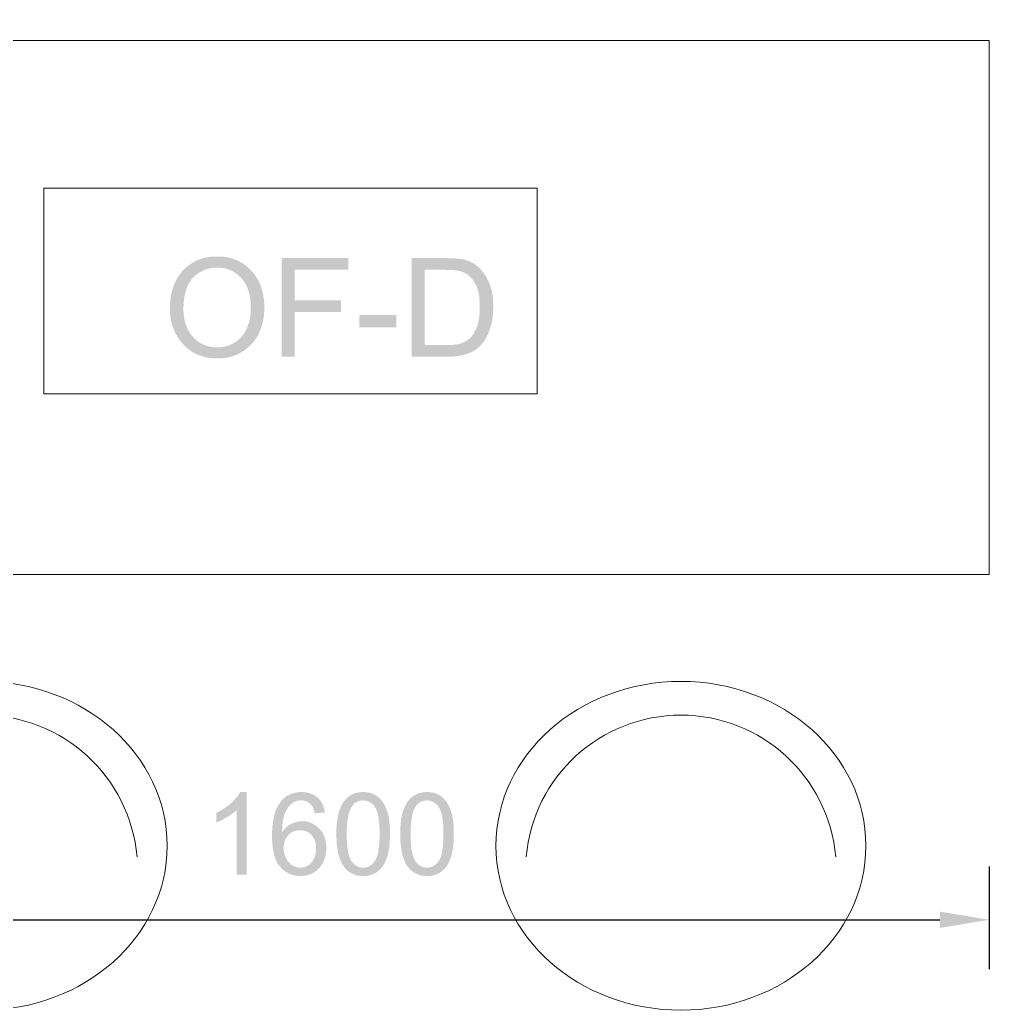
# Model space of a CAD drawing. Header units: millimetres. Extents: x -1336 to 24201, y -1370 to 16142.
# Drawn here: x 4871 to 6050, y 620 to 1825 of the extents above; entities that cross this region are included whole.
import ezdxf

# ---------------------------------------------------------------- set-up
doc = ezdxf.new("R2010")
doc.units = ezdxf.units.MM
for name, color, linetype, lineweight in [('A-ANNO-TEXT', 7, 'Continuous', 13), ('A-DIMS-MM', 7, 'Continuous', 13), ('A-DOOR', 7, 'Continuous', 13), ('A-FURN-GEN', 7, 'Continuous', 13)]:
    doc.layers.add(name, color=color, linetype=linetype, lineweight=lineweight)

msp = doc.modelspace()

# ---------------------------------------------------------------- hatches: boundary and pattern name
at = {"layer": 'A-ANNO-TEXT'}
h = msp.add_hatch(color=7, dxfattribs=at)
h.paths.add_polyline_path([(5110.8, 1537), (5114, 1537), (5117, 1536.8), (5120, 1536.4), (5122.9, 1536), (5125.7, 1535.4), (5128.5, 1534.6), (5131.2, 1533.8), (5133.8, 1532.8), (5136.3, 1531.6), (5138.8, 1530.4), (5141.2, 1529), (5143.5, 1527.4), (5145.8, 1525.8), (5147.9, 1523.9), (5150.1, 1522), (5152.1, 1519.9), (5154, 1517.8), (5155.9, 1515.5), (5157.6, 1513.1), (5159.1, 1510.7), (5160.6, 1508.2), (5161.9, 1505.6), (5163.1, 1502.9), (5164.1, 1500.1), (5165.1, 1497.2), (5165.9, 1494.3), (5166.6, 1491.3), (5167.1, 1488.2), (5167.6, 1485), (5167.9, 1481.7), (5168.1, 1478.3), (5168.1, 1474.8), (5168.1, 1471.4), (5167.9, 1468), (5167.6, 1464.8), (5167.1, 1461.6), (5166.6, 1458.5), (5165.9, 1455.4), (5165.1, 1452.5), (5164.1, 1449.7), (5163, 1446.9), (5161.8, 1444.2), (5160.5, 1441.6), (5159.1, 1439.1), (5157.5, 1436.7), (5155.8, 1434.4), (5154, 1432.1), (5152, 1429.9), (5150, 1427.9), (5147.8, 1426), (5145.7, 1424.2), (5143.4, 1422.5), (5141.1, 1421), (5138.7, 1419.6), (5136.2, 1418.3), (5133.7, 1417.2), (5131.1, 1416.2), (5128.4, 1415.3), (5125.6, 1414.6), (5122.8, 1414), (5119.9, 1413.6), (5117, 1413.2), (5113.9, 1413), (5110.8, 1413), (5107.6, 1413), (5104.5, 1413.2), (5101.5, 1413.6), (5098.5, 1414.1), (5095.6, 1414.7), (5092.8, 1415.4), (5090.1, 1416.3), (5087.4, 1417.4), (5084.9, 1418.5), (5082.4, 1419.8), (5080, 1421.3), (5077.6, 1422.9), (5075.4, 1424.6), (5073.2, 1426.4), (5071.1, 1428.4), (5069.1, 1430.6), (5067.2, 1432.8), (5065.4, 1435.1), (5063.7, 1437.4), (5062.2, 1439.8), (5060.8, 1442.3), (5059.5, 1444.8), (5058.3, 1447.4), (5057.3, 1450.1), (5056.3, 1452.8), (5055.5, 1455.6), (5054.8, 1458.4), (5054.3, 1461.3), (5053.9, 1464.3), (5053.5, 1467.3), (5053.4, 1470.4), (5053.3, 1473.5), (5053.4, 1477.2), (5053.6, 1480.7), (5053.9, 1484.2), (5054.3, 1487.5), (5054.9, 1490.8), (5055.6, 1493.9), (5056.4, 1497), (5057.3, 1499.9), (5058.4, 1502.8), (5059.6, 1505.6), (5060.9, 1508.2), (5062.3, 1510.8), (5063.9, 1513.3), (5065.6, 1515.6), (5067.4, 1517.9), (5069.3, 1520.1), (5071.3, 1522.1), (5073.5, 1524), (5075.6, 1525.8), (5077.9, 1527.5), (5080.2, 1529), (5082.6, 1530.4), (5085.1, 1531.7), (5087.7, 1532.8), (5090.3, 1533.8), (5093, 1534.7), (5095.8, 1535.4), (5098.7, 1536), (5101.6, 1536.4), (5104.6, 1536.8), (5107.7, 1537), (5110.8, 1537)])
h.paths.add_polyline_path([(5110.7, 1426.5), (5112.9, 1426.6), (5115.1, 1426.7), (5117.3, 1427), (5119.4, 1427.3), (5121.4, 1427.8), (5123.4, 1428.3), (5125.3, 1429), (5127.2, 1429.7), (5129, 1430.6), (5130.8, 1431.5), (5132.5, 1432.6), (5134.2, 1433.7), (5135.8, 1435), (5137.3, 1436.3), (5138.8, 1437.8), (5140.3, 1439.3), (5141.6, 1440.9), (5142.9, 1442.7), (5144.1, 1444.5), (5145.2, 1446.3), (5146.3, 1448.3), (5147.2, 1450.3), (5148, 1452.4), (5148.8, 1454.6), (5149.5, 1456.8), (5150, 1459.2), (5150.5, 1461.6), (5150.9, 1464.1), (5151.3, 1466.7), (5151.5, 1469.3), (5151.6, 1472), (5151.7, 1474.8), (5151.6, 1477.7), (5151.5, 1480.5), (5151.3, 1483.2), (5151, 1485.9), (5150.6, 1488.4), (5150.1, 1490.9), (5149.5, 1493.3), (5148.8, 1495.5), (5148, 1497.8), (5147.2, 1499.9), (5146.2, 1501.9), (5145.2, 1503.9), (5144, 1505.7), (5142.8, 1507.5), (5141.5, 1509.2), (5140.1, 1510.9), (5138.6, 1512.4), (5137.1, 1513.8), (5135.6, 1515.1), (5133.9, 1516.4), (5132.3, 1517.5), (5130.6, 1518.5), (5128.8, 1519.5), (5127, 1520.3), (5125.2, 1521), (5123.3, 1521.7), (5121.4, 1522.2), (5119.4, 1522.7), (5117.4, 1523), (5115.3, 1523.3), (5113.2, 1523.4), (5111, 1523.5), (5108.8, 1523.4), (5106.6, 1523.3), (5104.5, 1523), (5102.4, 1522.7), (5100.4, 1522.3), (5098.4, 1521.7), (5096.5, 1521.1), (5094.6, 1520.4), (5092.8, 1519.5), (5091, 1518.6), (5089.3, 1517.6), (5087.6, 1516.5), (5086, 1515.3), (5084.4, 1514), (5082.9, 1512.6), (5081.4, 1511.1), (5080, 1509.5), (5078.7, 1507.8), (5077.4, 1506), (5076.3, 1504.1), (5075.2, 1502.1), (5074.3, 1500), (5073.4, 1497.8), (5072.7, 1495.4), (5072, 1493), (5071.4, 1490.5), (5070.9, 1487.9), (5070.5, 1485.1), (5070.2, 1482.3), (5069.9, 1479.4), (5069.8, 1476.3), (5069.8, 1473.2), (5069.8, 1470.6), (5069.9, 1468.1), (5070.2, 1465.7), (5070.5, 1463.3), (5070.9, 1460.9), (5071.4, 1458.7), (5071.9, 1456.5), (5072.6, 1454.3), (5073.4, 1452.2), (5074.2, 1450.2), (5075.1, 1448.3), (5076.2, 1446.4), (5077.3, 1444.5), (5078.5, 1442.8), (5079.8, 1441.1), (5081.1, 1439.4), (5082.6, 1437.9), (5084.1, 1436.4), (5085.6, 1435.1), (5087.2, 1433.8), (5088.9, 1432.6), (5090.6, 1431.6), (5092.4, 1430.6), (5094.2, 1429.8), (5096.1, 1429), (5098, 1428.4), (5100, 1427.8), (5102, 1427.3), (5104.1, 1427), (5106.2, 1426.7), (5108.4, 1426.6), (5110.7, 1426.5)])
h.paths.add_polyline_path([(5270.2, 1520.8), (5205.1, 1520.8), (5205.1, 1483.6), (5261.5, 1483.6), (5261.5, 1469.4), (5205.1, 1469.4), (5205.1, 1415), (5189.3, 1415), (5189.3, 1535), (5270.2, 1535), (5270.2, 1520.8)])
h.paths.add_polyline_path([(5328.7, 1451), (5283.6, 1451), (5283.6, 1465.8), (5328.7, 1465.8), (5328.7, 1451)])
h.paths.add_polyline_path([(5347.5, 1535), (5388.9, 1535), (5391.6, 1535), (5394.2, 1534.9), (5396.6, 1534.8), (5399, 1534.7), (5401.3, 1534.6), (5403.5, 1534.4), (5405.6, 1534.2), (5407.7, 1533.9), (5409.6, 1533.6), (5411.5, 1533.1), (5413.4, 1532.6), (5415.3, 1532), (5417.2, 1531.3), (5419, 1530.4), (5420.9, 1529.5), (5422.7, 1528.5), (5424.4, 1527.4), (5426.1, 1526.1), (5427.8, 1524.8), (5429.4, 1523.4), (5430.9, 1521.9), (5432.4, 1520.2), (5433.8, 1518.5), (5435.2, 1516.7), (5436.5, 1514.7), (5437.7, 1512.8), (5438.9, 1510.7), (5440, 1508.6), (5441, 1506.4), (5442, 1504.1), (5442.8, 1501.8), (5443.6, 1499.4), (5444, 1498.1), (5444.3, 1496.8), (5444.7, 1495.5), (5445, 1494.2), (5445.2, 1492.8), (5445.5, 1491.4), (5445.7, 1490), (5445.9, 1488.5), (5446.1, 1487), (5446.3, 1485.5), (5446.4, 1483.9), (5446.5, 1482.4), (5446.6, 1480.7), (5446.7, 1479.1), (5446.7, 1477.4), (5446.7, 1475.7), (5446.6, 1472.4), (5446.5, 1469.2), (5446.3, 1466), (5445.9, 1463), (5445.5, 1460), (5444.9, 1457.1), (5444.3, 1454.3), (5443.5, 1451.5), (5442.7, 1448.8), (5441.8, 1446.2), (5440.7, 1443.7), (5439.6, 1441.2), (5438.4, 1438.8), (5437, 1436.5), (5435.6, 1434.2), (5434.1, 1432.1), (5433.3, 1431), (5432.4, 1430), (5431.6, 1429), (5430.7, 1428.1), (5429.7, 1427.2), (5428.7, 1426.3), (5427.7, 1425.4), (5426.7, 1424.6), (5425.6, 1423.8), (5424.4, 1423.1), (5423.3, 1422.4), (5422.1, 1421.7), (5420.9, 1421), (5419.6, 1420.4), (5418.3, 1419.8), (5416.9, 1419.3), (5415.6, 1418.8), (5414.2, 1418.3), (5412.7, 1417.8), (5411.2, 1417.4), (5409.7, 1417), (5408.2, 1416.7), (5406.6, 1416.4), (5405, 1416.1), (5403.3, 1415.8), (5401.6, 1415.6), (5399.9, 1415.4), (5398.1, 1415.3), (5396.3, 1415.2), (5394.5, 1415.1), (5392.6, 1415), (5390.7, 1415), (5347.5, 1415), (5347.5, 1535)])
h.paths.add_polyline_path([(5363.4, 1429.2), (5389.1, 1429.2), (5391, 1429.3), (5392.9, 1429.3), (5394.7, 1429.4), (5396.5, 1429.5), (5398.2, 1429.6), (5399.9, 1429.8), (5401.5, 1430), (5403.1, 1430.2), (5404.7, 1430.5), (5406.2, 1430.9), (5407.8, 1431.4), (5409.3, 1432), (5410.9, 1432.8), (5412.5, 1433.6), (5414.1, 1434.5), (5415.6, 1435.5), (5416.4, 1436.1), (5417.2, 1436.7), (5417.9, 1437.4), (5418.7, 1438.1), (5419.4, 1438.8), (5420.1, 1439.6), (5420.8, 1440.4), (5421.4, 1441.3), (5422.1, 1442.2), (5422.7, 1443.1), (5423.3, 1444.1), (5423.9, 1445.2), (5424.5, 1446.3), (5425.1, 1447.4), (5425.6, 1448.6), (5426.2, 1449.8), (5426.7, 1451.1), (5427.1, 1452.4), (5427.6, 1453.7), (5428, 1455.1), (5428.4, 1456.6), (5428.7, 1458.1), (5429, 1459.7), (5429.3, 1461.3), (5429.5, 1463), (5429.7, 1464.7), (5429.9, 1466.4), (5430.1, 1468.2), (5430.2, 1470.1), (5430.3, 1472), (5430.3, 1474), (5430.3, 1476), (5430.3, 1478.2), (5430.2, 1480.4), (5430.1, 1482.6), (5429.9, 1484.7), (5429.7, 1486.8), (5429.4, 1488.8), (5429.1, 1490.8), (5428.7, 1492.8), (5428.3, 1494.7), (5427.8, 1496.6), (5427.2, 1498.5), (5426.5, 1500.3), (5425.7, 1502), (5424.8, 1503.7), (5423.9, 1505.4), (5422.8, 1507), (5421.7, 1508.6), (5420.6, 1510), (5419.4, 1511.4), (5418.2, 1512.6), (5417, 1513.7), (5415.7, 1514.8), (5414.3, 1515.7), (5413, 1516.5), (5411.6, 1517.2), (5410.2, 1517.8), (5408.8, 1518.4), (5407.5, 1518.9), (5406.1, 1519.3), (5404.8, 1519.6), (5403.5, 1519.9), (5402.1, 1520.1), (5400.8, 1520.3), (5399.3, 1520.4), (5397.7, 1520.5), (5396.1, 1520.6), (5394.4, 1520.7), (5392.5, 1520.7), (5390.6, 1520.7), (5388.6, 1520.8), (5363.4, 1520.8), (5363.4, 1429.2)])
at = {"layer": 'A-DIMS-MM'}
h = msp.add_hatch(color=7, dxfattribs=at)
h.paths.add_polyline_path([(5146.7, 785), (5134.4, 785), (5134.4, 863.2), (5133.2, 862.2), (5132, 861.1), (5130.7, 860.1), (5129.3, 859), (5127.8, 858), (5126.2, 856.9), (5124.5, 855.8), (5122.7, 854.8), (5121, 853.8), (5119.2, 852.8), (5117.6, 851.9), (5115.9, 851.1), (5114.3, 850.3), (5112.8, 849.6), (5111.3, 849), (5109.8, 848.4), (5109.8, 860.3), (5112.4, 861.5), (5114.8, 862.9), (5117.2, 864.2), (5119.5, 865.7), (5121.7, 867.2), (5123.8, 868.7), (5125.9, 870.3), (5127.8, 872), (5129.7, 873.8), (5131.4, 875.5), (5133, 877.1), (5134.4, 878.8), (5135.7, 880.5), (5136.9, 882.1), (5137.9, 883.8), (5138.7, 885.4), (5146.7, 885.4), (5146.7, 785)])
h.paths.add_polyline_path([(5241.8, 860.5), (5229.6, 859.6), (5229.2, 861.3), (5228.7, 862.9), (5228.2, 864.4), (5227.6, 865.8), (5227, 867), (5226.4, 868.2), (5225.7, 869.2), (5225, 870.1), (5224.3, 870.7), (5223.7, 871.3), (5223, 871.8), (5222.3, 872.4), (5221.6, 872.8), (5220.9, 873.3), (5220.2, 873.7), (5219.4, 874), (5218.6, 874.3), (5217.8, 874.6), (5217, 874.8), (5216.2, 875), (5215.3, 875.1), (5214.5, 875.2), (5213.6, 875.3), (5212.7, 875.3), (5211.2, 875.3), (5209.8, 875.1), (5208.5, 874.9), (5207.2, 874.5), (5205.9, 874), (5204.7, 873.5), (5203.5, 872.8), (5202.4, 872), (5201, 870.9), (5199.6, 869.7), (5198.4, 868.3), (5197.2, 866.8), (5196.1, 865.2), (5195.1, 863.5), (5194.1, 861.7), (5193.2, 859.7), (5192.8, 858.7), (5192.5, 857.6), (5192.1, 856.4), (5191.8, 855.2), (5191.5, 853.9), (5191.2, 852.6), (5190.9, 851.3), (5190.7, 849.9), (5190.5, 848.4), (5190.3, 846.9), (5190.2, 845.3), (5190, 843.6), (5189.9, 842), (5189.9, 840.2), (5189.8, 838.4), (5189.8, 836.6), (5190.9, 838.2), (5192.1, 839.7), (5193.4, 841.1), (5194.7, 842.5), (5196.1, 843.7), (5197.5, 844.7), (5199, 845.7), (5200.6, 846.6), (5202.2, 847.4), (5203.9, 848), (5205.5, 848.6), (5207.2, 849.1), (5208.9, 849.4), (5210.6, 849.7), (5212.3, 849.8), (5214.1, 849.9), (5215.6, 849.8), (5217.1, 849.7), (5218.5, 849.6), (5220, 849.3), (5221.4, 849), (5222.7, 848.6), (5224.1, 848.1), (5225.4, 847.6), (5226.7, 847), (5228, 846.3), (5229.2, 845.6), (5230.4, 844.8), (5231.6, 843.9), (5232.7, 843), (5233.9, 841.9), (5235, 840.8), (5236, 839.7), (5237, 838.5), (5237.9, 837.3), (5238.7, 836), (5239.5, 834.7), (5240.2, 833.3), (5240.9, 831.9), (5241.4, 830.5), (5241.9, 829), (5242.4, 827.5), (5242.7, 825.9), (5243, 824.3), (5243.3, 822.7), (5243.5, 821), (5243.6, 819.2), (5243.6, 817.5), (5243.5, 815.1), (5243.3, 812.8), (5243, 810.6), (5242.6, 808.4), (5242, 806.2), (5241.3, 804.1), (5240.5, 802), (5239.5, 800), (5238.5, 798), (5237.3, 796.2), (5236.1, 794.4), (5234.7, 792.8), (5233.3, 791.3), (5231.7, 790), (5230.1, 788.7), (5228.4, 787.6), (5226.6, 786.6), (5224.7, 785.7), (5222.8, 785), (5220.8, 784.4), (5218.8, 783.9), (5216.7, 783.6), (5214.5, 783.4), (5212.3, 783.3), (5210.4, 783.3), (5208.5, 783.5), (5206.7, 783.7), (5205, 784), (5203.2, 784.4), (5201.6, 784.9), (5199.9, 785.5), (5198.3, 786.1), (5196.8, 786.9), (5195.3, 787.7), (5193.9, 788.6), (5192.4, 789.6), (5191.1, 790.7), (5189.8, 791.9), (5188.5, 793.2), (5187.2, 794.6), (5186.1, 796.1), (5185, 797.6), (5184, 799.3), (5183, 801.1), (5182.1, 803.1), (5181.3, 805.1), (5180.6, 807.3), (5180, 809.5), (5179.4, 811.9), (5178.9, 814.4), (5178.5, 817), (5178.2, 819.7), (5177.9, 822.6), (5177.7, 825.5), (5177.6, 828.6), (5177.6, 831.8), (5177.6, 835.4), (5177.7, 838.8), (5177.9, 842.1), (5178.2, 845.3), (5178.6, 848.4), (5179.1, 851.3), (5179.6, 854.1), (5180.2, 856.8), (5180.9, 859.4), (5181.7, 861.9), (5182.6, 864.2), (5183.6, 866.4), (5184.6, 868.5), (5185.8, 870.4), (5187, 872.2), (5188.3, 873.9), (5189.5, 875.3), (5190.7, 876.6), (5192, 877.8), (5193.3, 879), (5194.7, 880), (5196.2, 880.9), (5197.7, 881.8), (5199.2, 882.5), (5200.8, 883.2), (5202.5, 883.8), (5204.2, 884.3), (5205.9, 884.7), (5207.7, 885), (5209.6, 885.2), (5211.5, 885.4), (5213.4, 885.4), (5214.9, 885.4), (5216.3, 885.3), (5217.7, 885.2), (5219.1, 885), (5220.4, 884.8), (5221.7, 884.5), (5222.9, 884.1), (5224.2, 883.8), (5225.4, 883.3), (5226.5, 882.8), (5227.6, 882.3), (5228.7, 881.7), (5229.8, 881), (5230.8, 880.3), (5231.8, 879.6), (5232.8, 878.8), (5233.7, 877.9), (5234.6, 877.1), (5235.4, 876.1), (5236.2, 875.2), (5236.9, 874.2), (5237.6, 873.1), (5238.2, 872), (5238.8, 870.9), (5239.3, 869.8), (5239.8, 868.6), (5240.3, 867.3), (5240.7, 866), (5241, 864.7), (5241.3, 863.3), (5241.6, 861.9), (5241.8, 860.5)])
h.paths.add_polyline_path([(5191.7, 817.4), (5191.7, 815.8), (5191.8, 814.3), (5192.1, 812.7), (5192.4, 811.2), (5192.7, 809.7), (5193.2, 808.2), (5193.7, 806.7), (5194.4, 805.3), (5195.1, 803.9), (5195.9, 802.5), (5196.7, 801.3), (5197.6, 800.2), (5198.6, 799.1), (5199.6, 798.1), (5200.7, 797.2), (5201.9, 796.4), (5203.1, 795.7), (5204.4, 795.1), (5205.6, 794.6), (5206.9, 794.1), (5208.2, 793.8), (5209.4, 793.6), (5210.8, 793.4), (5212.1, 793.4), (5213, 793.4), (5214, 793.5), (5214.9, 793.6), (5215.8, 793.8), (5216.7, 794), (5217.6, 794.3), (5218.5, 794.6), (5219.3, 795), (5220.1, 795.4), (5220.9, 795.8), (5221.7, 796.4), (5222.5, 796.9), (5223.3, 797.5), (5224, 798.2), (5224.7, 798.9), (5225.4, 799.7), (5226.1, 800.5), (5226.8, 801.3), (5227.3, 802.2), (5227.9, 803.1), (5228.4, 804), (5228.9, 805), (5229.3, 806), (5229.6, 807.1), (5230, 808.2), (5230.3, 809.3), (5230.5, 810.4), (5230.7, 811.6), (5230.8, 812.8), (5230.9, 814.1), (5231, 815.4), (5231, 816.7), (5231, 818), (5231, 819.2), (5230.8, 820.5), (5230.7, 821.6), (5230.5, 822.8), (5230.3, 823.9), (5230, 824.9), (5229.7, 826), (5229.3, 827), (5228.9, 828), (5228.4, 828.9), (5227.9, 829.8), (5227.4, 830.7), (5226.8, 831.5), (5226.2, 832.3), (5225.5, 833.1), (5224.8, 833.8), (5224.1, 834.5), (5223.3, 835.1), (5222.6, 835.7), (5221.8, 836.2), (5221, 836.7), (5220.1, 837.1), (5219.3, 837.5), (5218.4, 837.9), (5217.5, 838.2), (5216.6, 838.4), (5215.6, 838.7), (5214.6, 838.8), (5213.6, 838.9), (5212.6, 839), (5211.6, 839), (5210.6, 839), (5209.6, 838.9), (5208.6, 838.8), (5207.6, 838.7), (5206.6, 838.4), (5205.7, 838.2), (5204.8, 837.9), (5203.9, 837.5), (5203, 837.1), (5202.2, 836.7), (5201.3, 836.2), (5200.5, 835.7), (5199.7, 835.1), (5199, 834.5), (5198.2, 833.8), (5197.5, 833.1), (5196.8, 832.3), (5196.1, 831.5), (5195.5, 830.7), (5194.9, 829.8), (5194.4, 829), (5193.9, 828.1), (5193.5, 827.1), (5193.1, 826.2), (5192.8, 825.2), (5192.5, 824.1), (5192.2, 823.1), (5192, 822), (5191.9, 820.9), (5191.8, 819.8), (5191.7, 818.6), (5191.7, 817.4)])
h.paths.add_polyline_path([(5255.8, 834.3), (5255.8, 836.5), (5255.9, 838.6), (5255.9, 840.7), (5256, 842.8), (5256.2, 844.7), (5256.3, 846.6), (5256.5, 848.5), (5256.7, 850.3), (5257, 852.1), (5257.2, 853.8), (5257.5, 855.4), (5257.9, 857), (5258.2, 858.6), (5258.6, 860.1), (5259, 861.5), (5259.4, 862.9), (5259.9, 864.2), (5260.4, 865.5), (5260.9, 866.7), (5261.5, 868), (5262.1, 869.1), (5262.7, 870.3), (5263.3, 871.4), (5264, 872.4), (5264.7, 873.5), (5265.4, 874.4), (5266.1, 875.4), (5266.9, 876.3), (5267.7, 877.2), (5268.5, 878), (5269.4, 878.8), (5270.3, 879.5), (5271.2, 880.3), (5272.2, 880.9), (5273.1, 881.5), (5274.1, 882.1), (5275.2, 882.6), (5276.2, 883.1), (5277.3, 883.6), (5278.4, 883.9), (5279.6, 884.3), (5280.7, 884.6), (5281.9, 884.8), (5283.2, 885), (5284.4, 885.2), (5285.7, 885.3), (5287.1, 885.4), (5288.4, 885.4), (5290.4, 885.4), (5292.3, 885.2), (5294.2, 885), (5296, 884.6), (5297.7, 884.1), (5299.4, 883.6), (5301, 882.9), (5302.5, 882.2), (5304, 881.3), (5305.4, 880.4), (5306.8, 879.3), (5308.1, 878.2), (5309.3, 877), (5310.4, 875.7), (5311.5, 874.3), (5312.6, 872.8), (5313.5, 871.3), (5314.4, 869.6), (5315.3, 867.9), (5316.1, 866.1), (5316.8, 864.2), (5317.5, 862.2), (5318.2, 860.1), (5318.8, 858), (5319, 856.8), (5319.3, 855.7), (5319.5, 854.5), (5319.7, 853.2), (5319.9, 851.9), (5320.1, 850.5), (5320.3, 849.1), (5320.4, 847.7), (5320.6, 846.2), (5320.7, 844.6), (5320.8, 843), (5320.9, 841.4), (5320.9, 839.7), (5321, 837.9), (5321, 836.2), (5321, 834.3), (5321, 832.1), (5321, 830), (5320.9, 828), (5320.8, 825.9), (5320.7, 824), (5320.5, 822.1), (5320.3, 820.2), (5320.1, 818.4), (5319.9, 816.7), (5319.6, 815), (5319.3, 813.3), (5319, 811.7), (5318.6, 810.2), (5318.2, 808.7), (5317.8, 807.3), (5317.4, 805.9), (5316.9, 804.6), (5316.4, 803.3), (5315.9, 802), (5315.4, 800.8), (5314.8, 799.6), (5314.2, 798.5), (5313.5, 797.4), (5312.9, 796.3), (5312.2, 795.3), (5311.5, 794.3), (5310.7, 793.4), (5310, 792.5), (5309.2, 791.6), (5308.3, 790.7), (5307.5, 790), (5306.6, 789.2), (5305.7, 788.5), (5304.7, 787.8), (5303.8, 787.2), (5302.7, 786.6), (5301.7, 786.1), (5300.7, 785.6), (5299.6, 785.2), (5298.4, 784.8), (5297.3, 784.4), (5296.1, 784.1), (5294.9, 783.9), (5293.7, 783.7), (5292.4, 783.5), (5291.1, 783.4), (5289.8, 783.3), (5288.4, 783.3), (5286.6, 783.3), (5284.9, 783.5), (5283.2, 783.7), (5281.6, 783.9), (5280, 784.3), (5278.4, 784.8), (5276.9, 785.3), (5275.5, 785.9), (5274.1, 786.6), (5272.8, 787.3), (5271.5, 788.2), (5270.2, 789.1), (5269, 790.1), (5267.8, 791.2), (5266.7, 792.4), (5265.7, 793.7), (5264.5, 795.3), (5263.4, 797), (5262.3, 798.9), (5261.4, 800.9), (5260.5, 803), (5259.7, 805.2), (5258.9, 807.6), (5258.3, 810.1), (5257.7, 812.7), (5257.2, 815.4), (5256.8, 818.2), (5256.4, 821.2), (5256.1, 824.3), (5256, 827.5), (5255.8, 830.9), (5255.8, 834.3)])
h.paths.add_polyline_path([(5268.4, 834.3), (5268.4, 831.3), (5268.5, 828.4), (5268.6, 825.7), (5268.8, 823), (5269, 820.5), (5269.2, 818.2), (5269.5, 815.9), (5269.9, 813.8), (5270.2, 811.8), (5270.7, 810), (5271.1, 808.2), (5271.7, 806.6), (5272.2, 805.2), (5272.8, 803.8), (5273.5, 802.6), (5274.2, 801.5), (5274.9, 800.6), (5275.7, 799.6), (5276.4, 798.8), (5277.2, 798), (5278, 797.2), (5278.9, 796.6), (5279.7, 796), (5280.6, 795.4), (5281.5, 795), (5282.4, 794.5), (5283.4, 794.2), (5284.3, 793.9), (5285.3, 793.7), (5286.3, 793.5), (5287.4, 793.4), (5288.4, 793.4), (5289.5, 793.4), (5290.5, 793.5), (5291.5, 793.7), (5292.5, 793.9), (5293.4, 794.2), (5294.4, 794.5), (5295.3, 795), (5296.2, 795.4), (5297.1, 796), (5297.9, 796.6), (5298.8, 797.3), (5299.6, 798), (5300.4, 798.8), (5301.1, 799.7), (5301.9, 800.6), (5302.6, 801.6), (5303.3, 802.7), (5304, 803.9), (5304.6, 805.2), (5305.1, 806.7), (5305.7, 808.3), (5306.1, 810), (5306.6, 811.9), (5306.9, 813.9), (5307.3, 816), (5307.6, 818.2), (5307.8, 820.6), (5308, 823.1), (5308.2, 825.7), (5308.3, 828.4), (5308.4, 831.3), (5308.4, 834.3), (5308.4, 837.3), (5308.3, 840.2), (5308.2, 843), (5308, 845.6), (5307.8, 848.1), (5307.6, 850.5), (5307.3, 852.8), (5306.9, 854.9), (5306.6, 856.9), (5306.1, 858.7), (5305.7, 860.4), (5305.1, 862), (5304.6, 863.5), (5304, 864.8), (5303.3, 866), (5302.6, 867.1), (5301.9, 868.1), (5301.1, 869), (5300.4, 869.9), (5299.6, 870.7), (5298.7, 871.4), (5297.9, 872.1), (5297, 872.7), (5296.2, 873.2), (5295.2, 873.7), (5294.3, 874.1), (5293.4, 874.5), (5292.4, 874.7), (5291.4, 875), (5290.4, 875.1), (5289.3, 875.2), (5288.3, 875.2), (5287.2, 875.2), (5286.2, 875.1), (5285.2, 875), (5284.3, 874.8), (5283.3, 874.5), (5282.4, 874.2), (5281.5, 873.9), (5280.7, 873.5), (5279.8, 873), (5279, 872.4), (5278.2, 871.9), (5277.5, 871.2), (5276.8, 870.5), (5276.1, 869.8), (5275.4, 869), (5274.8, 868.1), (5274, 866.9), (5273.3, 865.6), (5272.6, 864.1), (5272, 862.5), (5271.4, 860.9), (5270.9, 859.1), (5270.4, 857.1), (5270, 855.1), (5269.6, 852.9), (5269.3, 850.6), (5269, 848.2), (5268.8, 845.7), (5268.6, 843), (5268.5, 840.2), (5268.4, 837.3), (5268.4, 834.3)])
h.paths.add_polyline_path([(5333.5, 834.3), (5333.5, 836.5), (5333.5, 838.6), (5333.6, 840.7), (5333.7, 842.8), (5333.8, 844.7), (5334, 846.6), (5334.2, 848.5), (5334.4, 850.3), (5334.6, 852.1), (5334.9, 853.8), (5335.2, 855.4), (5335.5, 857), (5335.9, 858.6), (5336.3, 860.1), (5336.7, 861.5), (5337.1, 862.9), (5337.6, 864.2), (5338.1, 865.5), (5338.6, 866.7), (5339.2, 868), (5339.8, 869.1), (5340.4, 870.3), (5341, 871.4), (5341.7, 872.4), (5342.4, 873.5), (5343.1, 874.4), (5343.8, 875.4), (5344.6, 876.3), (5345.4, 877.2), (5346.2, 878), (5347.1, 878.8), (5348, 879.5), (5348.9, 880.3), (5349.8, 880.9), (5350.8, 881.5), (5351.8, 882.1), (5352.8, 882.6), (5353.9, 883.1), (5355, 883.6), (5356.1, 883.9), (5357.3, 884.3), (5358.4, 884.6), (5359.6, 884.8), (5360.9, 885), (5362.1, 885.2), (5363.4, 885.3), (5364.7, 885.4), (5366.1, 885.4), (5368.1, 885.4), (5370, 885.2), (5371.9, 885), (5373.7, 884.6), (5375.4, 884.1), (5377.1, 883.6), (5378.7, 882.9), (5380.2, 882.2), (5381.7, 881.3), (5383.1, 880.4), (5384.5, 879.3), (5385.8, 878.2), (5387, 877), (5388.1, 875.7), (5389.2, 874.3), (5390.2, 872.8), (5391.2, 871.3), (5392.1, 869.6), (5393, 867.9), (5393.8, 866.1), (5394.5, 864.2), (5395.2, 862.2), (5395.9, 860.1), (5396.5, 858), (5396.7, 856.8), (5397, 855.7), (5397.2, 854.5), (5397.4, 853.2), (5397.6, 851.9), (5397.8, 850.5), (5398, 849.1), (5398.1, 847.7), (5398.3, 846.2), (5398.4, 844.6), (5398.5, 843), (5398.6, 841.4), (5398.6, 839.7), (5398.7, 837.9), (5398.7, 836.2), (5398.7, 834.3), (5398.7, 832.1), (5398.6, 830), (5398.6, 828), (5398.5, 825.9), (5398.4, 824), (5398.2, 822.1), (5398, 820.2), (5397.8, 818.4), (5397.6, 816.7), (5397.3, 815), (5397, 813.3), (5396.7, 811.7), (5396.3, 810.2), (5395.9, 808.7), (5395.5, 807.3), (5395.1, 805.9), (5394.6, 804.6), (5394.1, 803.3), (5393.6, 802), (5393.1, 800.8), (5392.5, 799.6), (5391.9, 798.5), (5391.2, 797.4), (5390.6, 796.3), (5389.9, 795.3), (5389.2, 794.3), (5388.4, 793.4), (5387.7, 792.5), (5386.8, 791.6), (5386, 790.7), (5385.2, 790), (5384.3, 789.2), (5383.4, 788.5), (5382.4, 787.8), (5381.4, 787.2), (5380.4, 786.6), (5379.4, 786.1), (5378.3, 785.6), (5377.3, 785.2), (5376.1, 784.8), (5375, 784.4), (5373.8, 784.1), (5372.6, 783.9), (5371.4, 783.7), (5370.1, 783.5), (5368.8, 783.4), (5367.5, 783.3), (5366.1, 783.3), (5364.3, 783.3), (5362.6, 783.5), (5360.9, 783.7), (5359.3, 783.9), (5357.7, 784.3), (5356.1, 784.8), (5354.6, 785.3), (5353.2, 785.9), (5351.8, 786.6), (5350.4, 787.3), (5349.1, 788.2), (5347.9, 789.1), (5346.7, 790.1), (5345.5, 791.2), (5344.4, 792.4), (5343.4, 793.7), (5342.2, 795.3), (5341.1, 797), (5340, 798.9), (5339.1, 800.9), (5338.2, 803), (5337.4, 805.2), (5336.6, 807.6), (5336, 810.1), (5335.4, 812.7), (5334.9, 815.4), (5334.5, 818.2), (5334.1, 821.2), (5333.8, 824.3), (5333.6, 827.5), (5333.5, 830.9), (5333.5, 834.3)])
h.paths.add_polyline_path([(5346.1, 834.3), (5346.1, 831.3), (5346.2, 828.4), (5346.3, 825.7), (5346.5, 823), (5346.7, 820.5), (5346.9, 818.2), (5347.2, 815.9), (5347.6, 813.8), (5347.9, 811.8), (5348.4, 810), (5348.8, 808.2), (5349.4, 806.6), (5349.9, 805.2), (5350.5, 803.8), (5351.2, 802.6), (5351.9, 801.5), (5352.6, 800.6), (5353.4, 799.6), (5354.1, 798.8), (5354.9, 798), (5355.7, 797.2), (5356.6, 796.6), (5357.4, 796), (5358.3, 795.4), (5359.2, 795), (5360.1, 794.5), (5361.1, 794.2), (5362, 793.9), (5363, 793.7), (5364, 793.5), (5365.1, 793.4), (5366.1, 793.4), (5367.1, 793.4), (5368.2, 793.5), (5369.2, 793.7), (5370.2, 793.9), (5371.1, 794.2), (5372.1, 794.5), (5373, 795), (5373.9, 795.4), (5374.8, 796), (5375.6, 796.6), (5376.5, 797.3), (5377.3, 798), (5378.1, 798.8), (5378.8, 799.7), (5379.6, 800.6), (5380.3, 801.6), (5381, 802.7), (5381.7, 803.9), (5382.3, 805.2), (5382.8, 806.7), (5383.4, 808.3), (5383.8, 810), (5384.3, 811.9), (5384.6, 813.9), (5385, 816), (5385.3, 818.2), (5385.5, 820.6), (5385.7, 823.1), (5385.9, 825.7), (5386, 828.4), (5386.1, 831.3), (5386.1, 834.3), (5386.1, 837.3), (5386, 840.2), (5385.9, 843), (5385.7, 845.6), (5385.5, 848.1), (5385.3, 850.5), (5385, 852.8), (5384.6, 854.9), (5384.3, 856.9), (5383.8, 858.7), (5383.4, 860.4), (5382.8, 862), (5382.3, 863.5), (5381.7, 864.8), (5381, 866), (5380.3, 867.1), (5379.6, 868.1), (5378.8, 869), (5378.1, 869.9), (5377.3, 870.7), (5376.4, 871.4), (5375.6, 872.1), (5374.7, 872.7), (5373.8, 873.2), (5372.9, 873.7), (5372, 874.1), (5371.1, 874.5), (5370.1, 874.7), (5369.1, 875), (5368.1, 875.1), (5367, 875.2), (5366, 875.2), (5364.9, 875.2), (5363.9, 875.1), (5362.9, 875), (5361.9, 874.8), (5361, 874.5), (5360.1, 874.2), (5359.2, 873.9), (5358.4, 873.5), (5357.5, 873), (5356.7, 872.4), (5355.9, 871.9), (5355.2, 871.2), (5354.5, 870.5), (5353.8, 869.8), (5353.1, 869), (5352.5, 868.1), (5351.7, 866.9), (5351, 865.6), (5350.3, 864.1), (5349.7, 862.5), (5349.1, 860.9), (5348.6, 859.1), (5348.1, 857.1), (5347.7, 855.1), (5347.3, 852.9), (5347, 850.6), (5346.7, 848.2), (5346.5, 845.7), (5346.3, 843), (5346.2, 840.2), (5346.1, 837.3), (5346.1, 834.3)])

# ---------------------------------------------------------------- linework, layer by layer
at = {"color": 7}
for p, q in [((6050, 795), (6050, 670)), ((4510, 730), (5990, 730))]:
    msp.add_line(p, q, dxfattribs=at)
at = {"color": 0, "linetype": 'ByBlock'}
msp.add_solid([(5990, 739.9), (6050, 730), (5990, 720.1)], dxfattribs=at)
at = {"layer": 'A-DOOR'}
msp.add_arc((4000, 2500), 900, 270, 360, dxfattribs=at)
at = {"layer": 'A-FURN-GEN'}
for points in [[(4450, 1150), (6050, 1150), (6050, 1800), (4450, 1800)], [(4900, 1370), (5500, 1370), (5500, 1620), (4900, 1620)]]:
    msp.add_lwpolyline(points, close=True, dxfattribs=at)
for centre in [(4825, 790), (5675, 790)]:
    msp.add_arc(centre, 189, 5, 175, dxfattribs=at)
for centre in [(4825, 820), (5675, 820)]:
    msp.add_ellipse(centre, major_axis=(225, 0), ratio=0.888889, dxfattribs=at)
at = {"layer": 'Defpoints'}
msp.add_point((6050, 850), dxfattribs=at)

doc.saveas('drawing.dxf')
